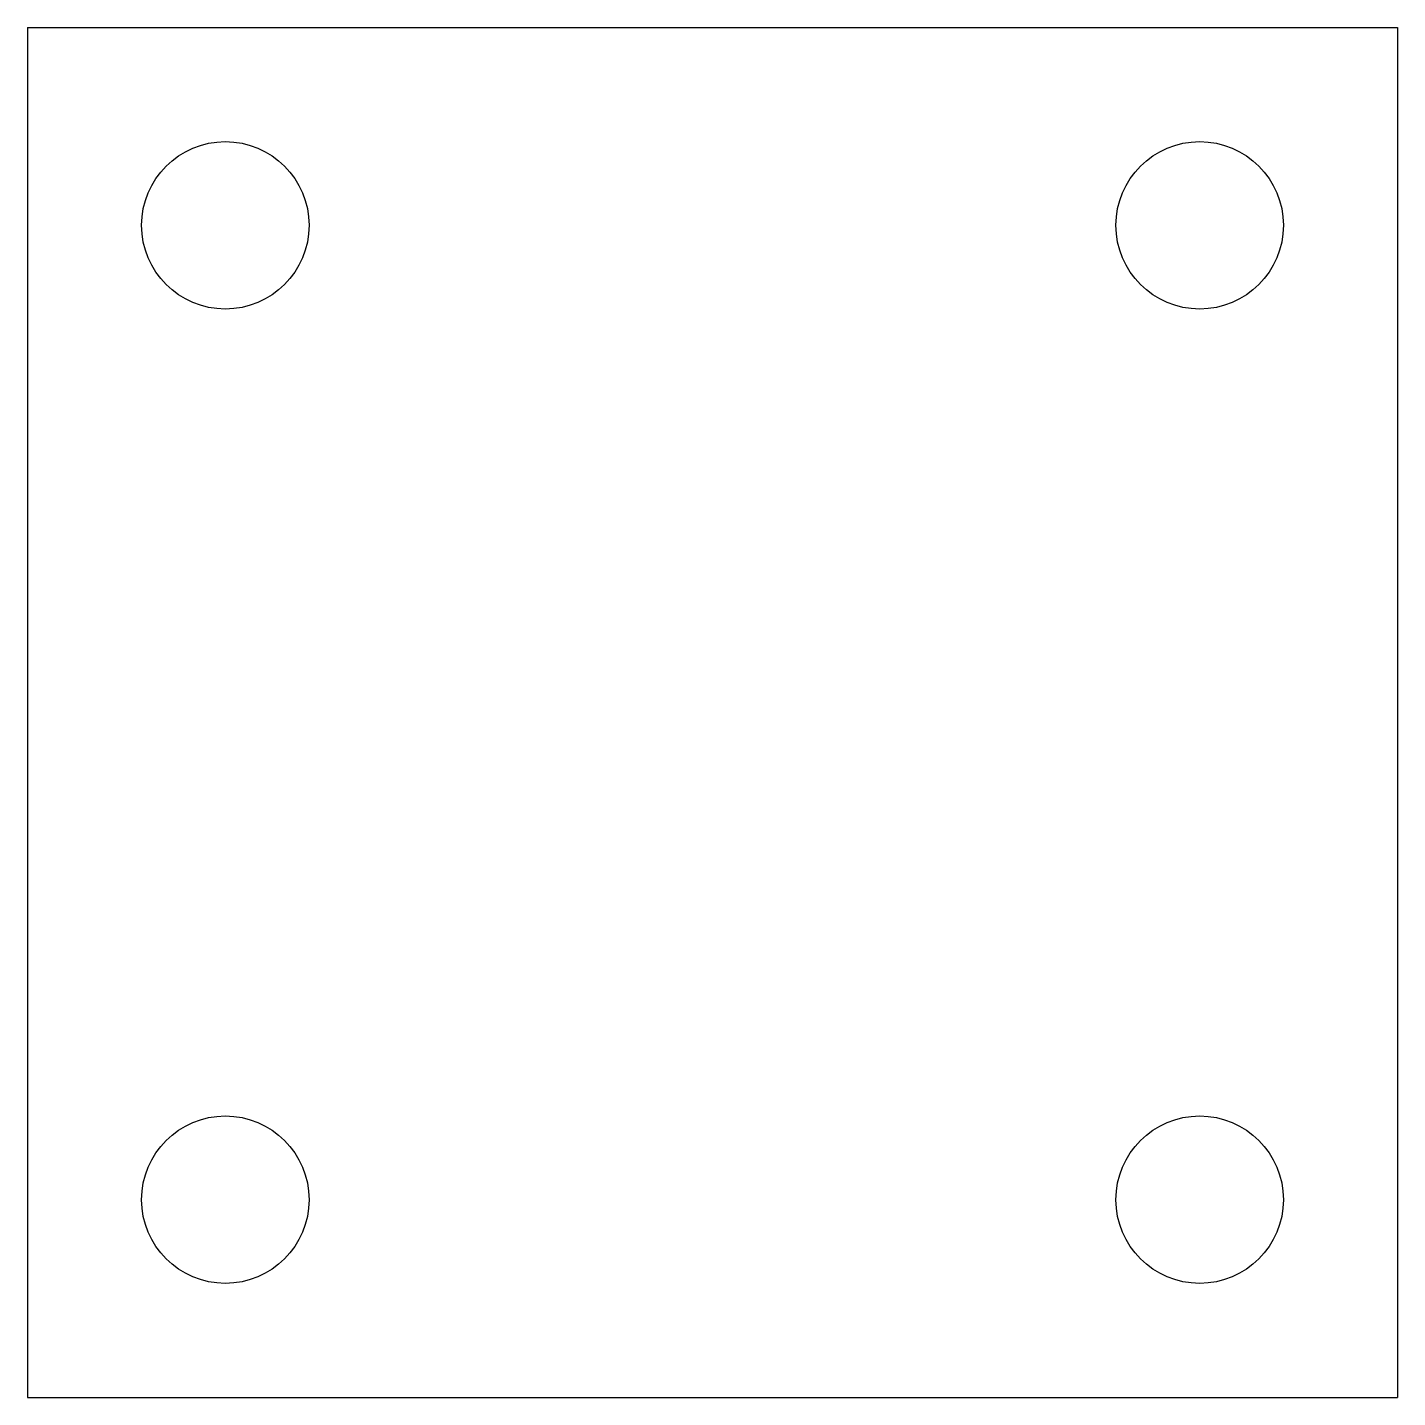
# Model space of a CAD drawing. Header units: millimetres. Extents: x 0 to 90, y 0 to 90.
import ezdxf

# ---------------------------------------------------------------- set-up
doc = ezdxf.new("R2010")
doc.units = ezdxf.units.MM
doc.layers.add('DXF_tmp', color=7, linetype='CONTINUOUS')

msp = doc.modelspace()

# ---------------------------------------------------------------- linework, layer by layer
at = {"layer": 'DXF_tmp'}
for p, q in [((0, 90), (90, 90)), ((0, 90), (0, 0)), ((90, 90), (90, 0)), ((0, 0), (90, 0))]:
    msp.add_line(p, q, dxfattribs=at)
for centre in [(13, 77), (77, 77), (13, 13), (77, 13)]:
    msp.add_circle(centre, 5.5, dxfattribs=at)

doc.saveas('drawing.dxf')
